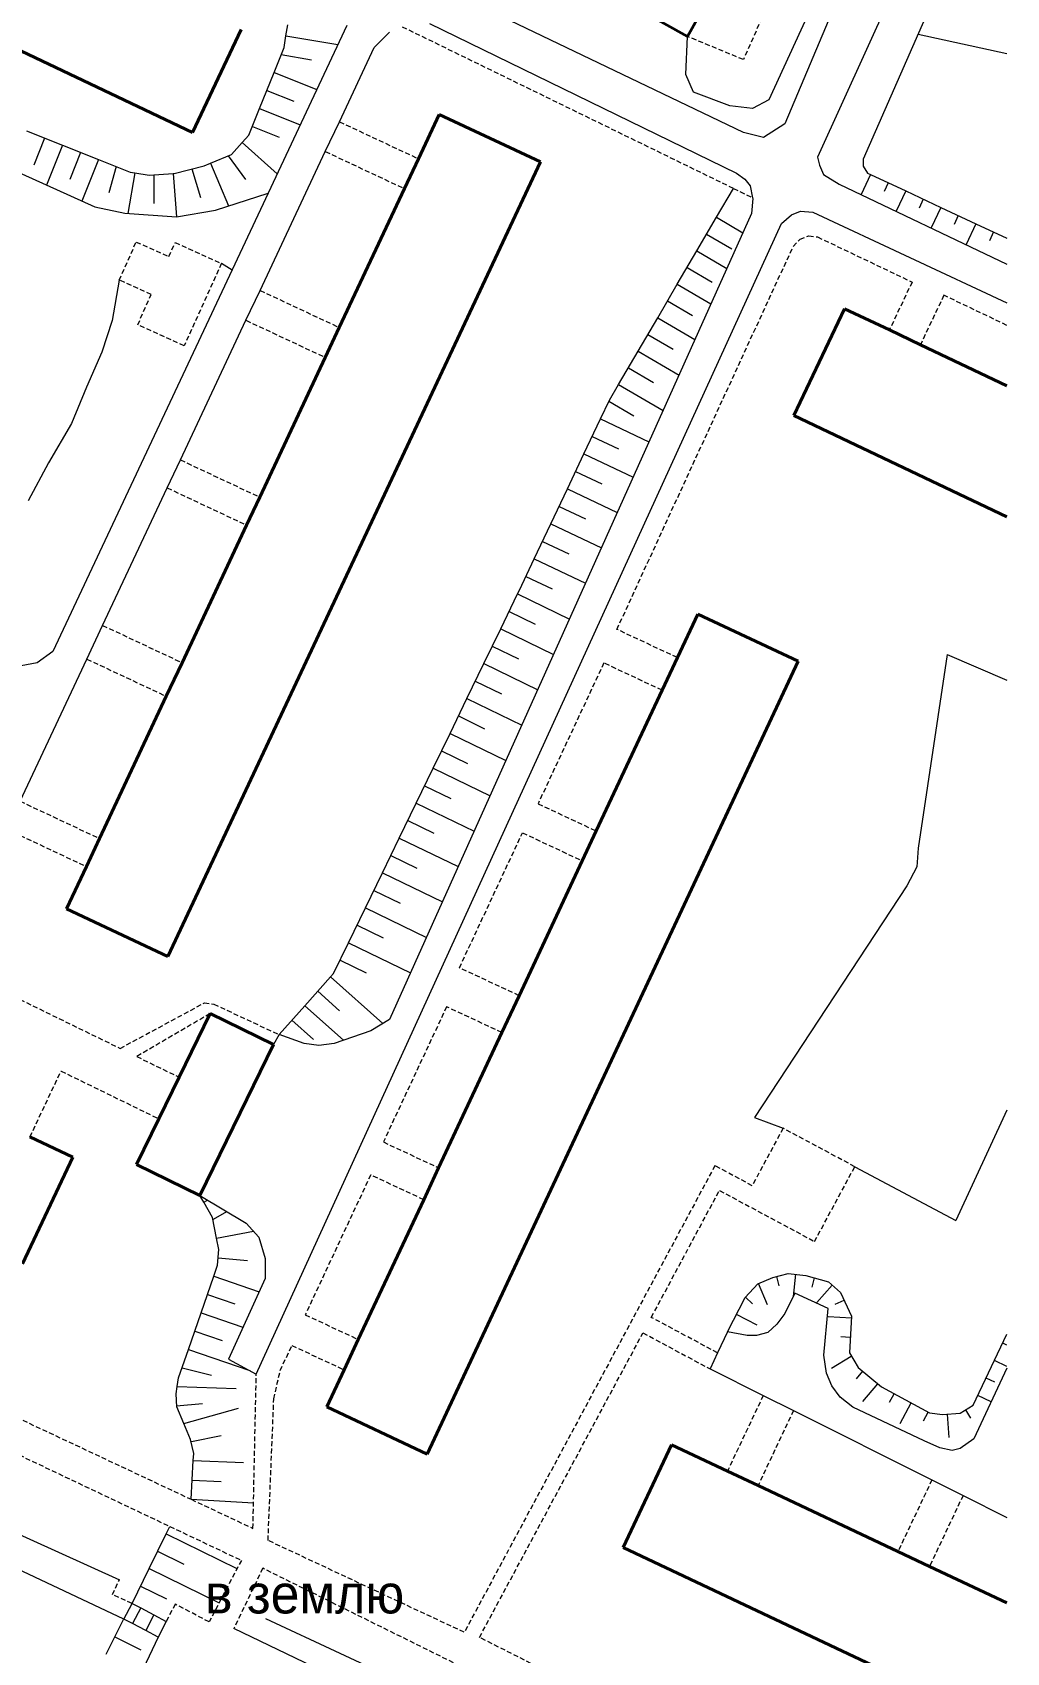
# Model space of a CAD drawing. Extents: x 1000 to 4000, y -5000 to -1000.
# Drawn here: x 2899.4 to 3000, y -2641.8 to -2474.5 of the extents above; entities that cross this region are included whole.
import ezdxf
from ezdxf.enums import TextEntityAlignment as Align

# ---------------------------------------------------------------- set-up
doc = ezdxf.new("R2010")
doc.units = 0
doc.header["$MEASUREMENT"] = 0
doc.linetypes.add('DASHED', pattern=[0.75, 0.5, -0.25])
for name, color, linetype in [('11', 7, 'CONTINUOUS'), ('18', 7, 'CONTINUOUS'), ('19', 7, 'CONTINUOUS'), ('24', 7, 'CONTINUOUS'), ('25', 7, 'CONTINUOUS'), ('37', 7, 'CONTINUOUS'), ('40', 7, 'CONTINUOUS'), ('6', 7, 'CONTINUOUS')]:
    doc.layers.add(name, color=color, linetype=linetype)
doc.styles.get("Standard").update_dxf_attribs({"font": 'txt', "height": 0.2})

msp = doc.modelspace()

# ---------------------------------------------------------------- linework, layer by layer
at = {"layer": '11', "color": 253, "linetype": 'Continuous', "lineweight": 0}
for p, q in [((2981.11, -2469.07), (2975.44, -2481.47)), ((2966.87, -2478.87), (2967.02, -2474.94)), ((2967.65, -2480.69), (2966.87, -2478.87)), ((2971.41, -2482.12), (2967.65, -2480.69)), ((2975.44, -2481.47), (2973.75, -2482.38)), ((2973.75, -2482.38), (2971.41, -2482.12))]:
    msp.add_line(p, q, dxfattribs=at)
at = {"layer": '18', "color": 253, "linetype": 'Continuous', "lineweight": 0}
msp.add_line((2923.46, -2638.22), (2958.03, -2654.33), dxfattribs=at)
at = {"layer": '24', "color": 253, "linetype": 'Continuous', "lineweight": 0}
for p, q in [((2993.7, -2444.46), (2977.08, -2483.95)), ((2972.8, -2484.86), (2904.97, -2452.29)), ((2996.48, -2452.13), (2980.47, -2487.41)), ((2931.87, -2473.81), (2923.74, -2491.11)), ((2934.7, -2476.07), (2936.26, -2474.51)), ((2940.41, -2473.6), (2972.09, -2489.06)), ((2931.1, -2483.74), (2934.7, -2476.07)), ((2929.65, -2486.82), (2931.1, -2483.74)), ((2974.88, -2485.38), (2972.8, -2484.86)), ((2977.08, -2483.95), (2974.88, -2485.38)), ((2922.91, -2501.15), (2929.65, -2486.82)), ((2980.47, -2487.41), (2980.65, -2488.22)), ((2980.65, -2488.22), (2981.09, -2489.2)), ((2972.09, -2489.06), (2972.94, -2489.66)), ((2972.94, -2489.66), (2973.52, -2490.36)), ((2981.09, -2489.2), (2982.7, -2490.18)), ((2923.74, -2491.11), (2920.02, -2499.02)), ((2973.52, -2490.36), (2973.76, -2491.59)), ((2973.78, -2491.66), (2973.65, -2493.22)), ((2973.76, -2491.59), (2973.78, -2491.66)), ((2982.7, -2490.18), (3000, -2498.43)), ((2973.65, -2493.22), (2936.28, -2576.41)), ((2976.74, -2494.26), (2977.78, -2493.35)), ((2977.78, -2493.35), (2978.69, -2492.96)), ((2978.69, -2492.96), (2979.98, -2493.09)), ((2979.98, -2493.09), (3000, -2502.45)), ((2922.52, -2613.02), (2976.74, -2494.26)), ((2920.02, -2499.02), (2901.51, -2538.42)), ((2921.46, -2504.24), (2922.91, -2501.15)), ((2914.69, -2518.65), (2921.46, -2504.24)), ((2913.33, -2521.54), (2914.69, -2518.65)), ((2906.66, -2535.73), (2913.33, -2521.54)), ((2905.03, -2539.2), (2906.66, -2535.73)), ((2901.51, -2538.42), (2899.89, -2539.59)), ((2898.14, -2553.88), (2905.03, -2539.2)), ((2899.89, -2539.59), (2898.27, -2539.91)), ((2936.28, -2576.41), (2934.34, -2577.58)), ((2924.87, -2577.97), (2924.31, -2579)), ((2927.46, -2578.88), (2924.87, -2577.97)), ((2934.34, -2577.58), (2930.57, -2578.88)), ((2928.97, -2579.09), (2927.46, -2578.88)), ((2930.57, -2578.88), (2928.97, -2579.09)), ((2916.71, -2594.57), (2921.48, -2597.43)), ((2921.48, -2597.43), (2922.78, -2598.86)), ((2922.78, -2598.86), (2923.43, -2601.07)), ((2923.43, -2601.07), (2923.43, -2603.14)), ((2923.43, -2603.14), (2919.66, -2611.46)), ((2978.12, -2604.67), (2977.09, -2606.75)), ((2981.57, -2606.23), (2978.12, -2604.67)), ((2977.09, -2606.75), (2976.24, -2607.85)), ((2981.11, -2611.04), (2981.57, -2606.23)), ((2971.18, -2608.63), (2970.14, -2610.82)), ((2973.19, -2609.02), (2971.18, -2608.63)), ((2975.33, -2608.7), (2974.16, -2609.02)), ((2976.24, -2607.85), (2975.33, -2608.7)), ((2974.16, -2609.02), (2973.19, -2609.02)), ((2919.66, -2611.46), (2922.52, -2613.02)), ((2970.14, -2610.82), (2969.36, -2612.47)), ((2981.37, -2612.92), (2981.11, -2611.04)), ((2969.36, -2612.47), (2974.85, -2615.21)), ((2981.95, -2614.22), (2981.37, -2612.92)), ((3000, -2612.38), (2996.59, -2619.7)), ((2974.85, -2615.21), (2977.97, -2616.77)), ((2982.8, -2615.39), (2981.95, -2614.22)), ((2984.1, -2616.43), (2982.8, -2615.39)), ((2977.97, -2616.77), (2992.26, -2623.92)), ((2991.47, -2619.91), (2984.1, -2616.43)), ((2993.09, -2620.61), (2991.47, -2619.91)), ((2996.59, -2619.7), (2995.18, -2620.68)), ((2994.34, -2620.88), (2993.09, -2620.61)), ((2995.18, -2620.68), (2994.34, -2620.88)), ((2992.26, -2623.92), (2995.48, -2625.53)), ((2889.48, -2625.66), (2908.39, -2634.23)), ((2995.48, -2625.53), (3000, -2627.8)), ((2908.85, -2638.3), (2897.85, -2633.09)), ((2912.39, -2640.15), (2901.9, -2662.35)), ((2959.65, -2658.17), (2920.2, -2639.28))]:
    msp.add_line(p, q, dxfattribs=at)
at = {"layer": '24', "color": 253, "linetype": 'DASHED', "lineweight": 0}
for p, q in [((2976.24, -2469.6), (2972.8, -2477.33)), ((2937.59, -2473.94), (2971.78, -2490.62)), ((2972.8, -2477.33), (2967.02, -2474.94)), ((2931.1, -2483.74), (2939.26, -2487.57)), ((2929.65, -2486.82), (2937.82, -2490.65)), ((2971.78, -2490.62), (2973.76, -2491.59)), ((2908.36, -2500.09), (2910.13, -2496.16)), ((2910.13, -2496.16), (2913.48, -2497.66)), ((2913.48, -2497.66), (2914.14, -2496.2)), ((2914.14, -2496.2), (2918.92, -2498.36)), ((2959.75, -2536.14), (2977.94, -2496.63)), ((2977.94, -2496.63), (2978.65, -2495.85)), ((2978.65, -2495.85), (2979.56, -2495.52)), ((2979.56, -2495.52), (2980.46, -2495.64)), ((2980.46, -2495.64), (2990.22, -2500.29)), ((2918.92, -2498.36), (2915.09, -2506.87)), ((2911.68, -2501.59), (2908.36, -2500.09)), ((2910.28, -2504.7), (2911.68, -2501.59)), ((2922.91, -2501.15), (2931.09, -2504.99)), ((2990.22, -2500.29), (2987.87, -2505.24)), ((2993.5, -2501.66), (2991.07, -2506.76)), ((3000, -2504.76), (2993.5, -2501.66)), ((2915.09, -2506.87), (2910.28, -2504.7)), ((2921.46, -2504.24), (2929.64, -2508.07)), ((2914.69, -2518.65), (2922.88, -2522.49)), ((2913.33, -2521.54), (2921.52, -2525.38)), ((2906.66, -2535.73), (2914.86, -2539.58)), ((2965.99, -2539.06), (2959.75, -2536.14)), ((2905.03, -2539.2), (2913.23, -2543.05)), ((2958.4, -2539.61), (2951.61, -2554.14)), ((2964.41, -2542.43), (2958.4, -2539.61)), ((2898.14, -2553.88), (2906.35, -2557.73)), ((2951.61, -2554.14), (2957.62, -2556.95)), ((2896.78, -2556.77), (2904.99, -2560.62)), ((2943.49, -2571.07), (2950, -2557.14)), ((2950, -2557.14), (2956.17, -2560.03)), ((2949.66, -2573.95), (2943.49, -2571.07)), ((2894.07, -2572.36), (2908.47, -2579.39)), ((2908.47, -2579.39), (2917.17, -2574.69)), ((2917.17, -2574.69), (2918.14, -2574.82)), ((2918.14, -2574.82), (2924.87, -2577.97)), ((2942.17, -2575.09), (2935.64, -2589.05)), ((2947.88, -2577.76), (2942.17, -2575.09)), ((2917.76, -2575.8), (2910.18, -2580.23)), ((2910.18, -2580.23), (2914.56, -2582.36)), ((2899.16, -2588.53), (2902.37, -2581.73)), ((2902.37, -2581.73), (2912.46, -2586.66)), ((2976.9, -2587.63), (2973.71, -2593.56)), ((2984.3, -2591.6), (2976.9, -2587.63)), ((2935.64, -2589.05), (2941.34, -2591.72)), ((2840.02, -2590.36), (2915.8, -2625.93)), ((2969.87, -2591.49), (2943.99, -2639.66)), ((2973.71, -2593.56), (2969.87, -2591.49)), ((2980.15, -2599.32), (2984.3, -2591.6)), ((2838.4, -2593.06), (2913.59, -2628.73)), ((2934.33, -2592.45), (2927.58, -2606.88)), ((2939.81, -2595.01), (2934.33, -2592.45)), ((2963.3, -2607.15), (2970.33, -2594.05)), ((2970.33, -2594.05), (2980.15, -2599.32)), ((2927.58, -2606.88), (2933.05, -2609.44)), ((2945.56, -2640.18), (2962.44, -2608.75)), ((2962.44, -2608.75), (2969.36, -2612.47)), ((2970.14, -2610.82), (2963.3, -2607.15)), ((2924.99, -2612.64), (2926.2, -2610.05)), ((2926.2, -2610.05), (2931.59, -2612.57)), ((2922.18, -2628.93), (2922.52, -2613.02)), ((2924.33, -2615.56), (2924.99, -2612.64)), ((2974.85, -2615.21), (2971.16, -2623.02)), ((2923.74, -2630.18), (2924.33, -2615.56)), ((2977.97, -2616.77), (2974.32, -2624.51)), ((2992.26, -2623.92), (2988.76, -2631.33)), ((2915.8, -2625.93), (2922.18, -2628.93)), ((2995.48, -2625.53), (2992.02, -2632.86)), ((2913.59, -2628.73), (2920.98, -2632.23)), ((2943.99, -2639.66), (2923.74, -2630.18)), ((2920.98, -2632.23), (2917.66, -2638.59)), ((2923.19, -2633.05), (2920.2, -2639.28)), ((3000, -2671.09), (2923.19, -2633.05)), ((2907.69, -2635.77), (2908.39, -2634.23)), ((2909.7, -2636.68), (2907.69, -2635.77)), ((2914.16, -2636.76), (2913.23, -2638.53)), ((2917.66, -2638.59), (2914.16, -2636.76)), ((2968.94, -2652.03), (2945.56, -2640.18))]:
    msp.add_line(p, q, dxfattribs=at)
at = {"layer": '25', "color": 253, "linetype": 'Continuous', "lineweight": 0}
for p, q in [((2908.85, -2638.3), (2909.7, -2636.68)), ((2909.7, -2636.68), (2910.59, -2637.14)), ((2910.59, -2637.14), (2909.74, -2638.76)), ((2910.59, -2637.14), (2911.96, -2637.86)), ((2909.74, -2638.76), (2908.85, -2638.3)), ((2911.11, -2639.48), (2909.74, -2638.76)), ((2911.96, -2637.86), (2911.11, -2639.48)), ((2911.96, -2637.86), (2913.23, -2638.53)), ((2913.23, -2638.53), (2912.39, -2640.15)), ((2912.39, -2640.15), (2911.11, -2639.48))]:
    msp.add_line(p, q, dxfattribs=at)
at = {"layer": '37', "color": 253, "linetype": 'Continuous', "lineweight": 0}
for p, q in [((3000, -2453.87), (2985.16, -2487.62)), ((2925.39, -2476.1), (2925.59, -2474.87)), ((2925.59, -2474.87), (2925.78, -2473.76)), ((2925.59, -2474.87), (2930.95, -2475.76)), ((2924.36, -2478.66), (2925.39, -2476.1)), ((2925.1, -2476.82), (2928.23, -2477.34)), ((2922.87, -2482.37), (2924.36, -2478.66)), ((2924.36, -2478.66), (2928.76, -2480.43)), ((2923.61, -2480.51), (2926.4, -2481.63)), ((2921.76, -2485.12), (2922.87, -2482.37)), ((2922.87, -2482.37), (2927.05, -2484.05)), ((2898.8, -2484.7), (2902.52, -2486.17)), ((2922.12, -2484.22), (2924.9, -2485.34)), ((2900.66, -2485.43), (2899.55, -2488.22)), ((2902.52, -2486.17), (2900.88, -2490.29)), ((2902.52, -2486.17), (2906.24, -2487.65)), ((2919.95, -2487.13), (2921.07, -2485.89)), ((2921.07, -2485.89), (2921.76, -2485.12)), ((2921.07, -2485.89), (2924.67, -2489.13)), ((2894.3, -2487.33), (2905.85, -2492.53)), ((2904.38, -2486.91), (2903.27, -2489.7)), ((2906.24, -2487.65), (2904.53, -2491.94)), ((2906.24, -2487.65), (2909.5, -2488.95)), ((2914.05, -2489.08), (2917.16, -2488.3)), ((2917.16, -2488.3), (2917.8, -2488.03)), ((2917.8, -2488.03), (2919.95, -2487.13)), ((2917.8, -2488.03), (2919.64, -2492.43)), ((2919.61, -2487.27), (2921.41, -2489.7)), ((2985.16, -2487.62), (2985.16, -2488.34)), ((2985.16, -2488.34), (2985.61, -2489.06)), ((2908.06, -2488.38), (2907.31, -2491.08)), ((2909.98, -2489.03), (2909.28, -2493.2)), ((2909.5, -2488.95), (2909.98, -2489.03)), ((2909.98, -2489.03), (2911.45, -2489.27)), ((2911.45, -2489.27), (2913.95, -2489.09)), ((2911.96, -2489.24), (2911.96, -2492.19)), ((2913.95, -2489.09), (2914.05, -2489.08)), ((2913.95, -2489.09), (2914.29, -2493.57)), ((2915.88, -2488.62), (2916.75, -2491.57)), ((2985.93, -2489.2), (2984.97, -2491.27)), ((2985.61, -2489.06), (2985.93, -2489.2)), ((2985.93, -2489.2), (2989.56, -2490.89)), ((2918.32, -2492.86), (2923.74, -2491.11)), ((2970.03, -2493.61), (2971.78, -2490.62)), ((2987.74, -2490.05), (2987.32, -2490.96)), ((2989.56, -2490.89), (2988.58, -2492.99)), ((2989.56, -2490.89), (2993.18, -2492.59)), ((2905.85, -2492.53), (2908.97, -2493.18)), ((2908.97, -2493.18), (2914.29, -2493.57)), ((2914.29, -2493.57), (2918.32, -2492.86)), ((2991.37, -2491.74), (2990.95, -2492.65)), ((2993.18, -2492.59), (2992.19, -2494.71)), ((2993.18, -2492.59), (2996.81, -2494.28)), ((2968, -2497.07), (2970.03, -2493.61)), ((2970.03, -2493.61), (2972.75, -2495.21)), ((2994.99, -2493.43), (2994.57, -2494.34)), ((2996.81, -2494.28), (2995.8, -2496.43)), ((2996.81, -2494.28), (3000, -2495.76)), ((2969.01, -2495.34), (2971.6, -2496.86)), ((2998.62, -2495.12), (2998.2, -2496.03)), ((2965.98, -2500.52), (2968, -2497.07)), ((2968, -2497.07), (2971.1, -2498.88)), ((2966.99, -2498.79), (2969.58, -2500.31)), ((2963.96, -2503.97), (2965.98, -2500.52)), ((2965.98, -2500.52), (2969.45, -2502.55)), ((2964.97, -2502.24), (2967.56, -2503.76)), ((2961.94, -2507.42), (2963.96, -2503.97)), ((2963.96, -2503.97), (2967.8, -2506.22)), ((2962.95, -2505.69), (2965.54, -2507.21)), ((2959.91, -2510.87), (2961.94, -2507.42)), ((2961.94, -2507.42), (2966.16, -2509.89)), ((2960.93, -2509.14), (2963.51, -2510.66)), ((2958.97, -2512.47), (2959.91, -2510.87)), ((2959.91, -2510.87), (2964.51, -2513.56)), ((2958.06, -2514.41), (2958.97, -2512.47)), ((2958.9, -2512.6), (2961.49, -2514.11)), ((2956.35, -2518.03), (2958.06, -2514.41)), ((2958.06, -2514.41), (2963.06, -2516.78)), ((2957.2, -2516.22), (2959.91, -2517.5)), ((2954.64, -2521.64), (2956.35, -2518.03)), ((2956.35, -2518.03), (2961.43, -2520.43)), ((2955.49, -2519.83), (2958.2, -2521.12)), ((2952.92, -2525.26), (2954.64, -2521.64)), ((2954.64, -2521.64), (2959.79, -2524.08)), ((2953.78, -2523.45), (2956.49, -2524.73)), ((2951.21, -2528.87), (2952.92, -2525.26)), ((2952.92, -2525.26), (2958.15, -2527.73)), ((2952.07, -2527.06), (2954.78, -2528.35)), ((2949.68, -2532.11), (2951.21, -2528.87)), ((2951.21, -2528.87), (2956.51, -2531.38)), ((2950.36, -2530.68), (2953.07, -2531.96)), ((2947.75, -2536.08), (2949.49, -2532.48)), ((2949.49, -2532.48), (2949.68, -2532.11)), ((2949.49, -2532.48), (2954.85, -2535.08)), ((2948.62, -2534.28), (2951.32, -2535.59)), ((2946.01, -2539.68), (2947.75, -2536.08)), ((2947.75, -2536.08), (2953.21, -2538.73)), ((2946.88, -2537.88), (2949.58, -2539.19)), ((2944.26, -2543.28), (2946.01, -2539.68)), ((2946.01, -2539.68), (2951.57, -2542.38)), ((2945.13, -2541.48), (2947.83, -2542.79)), ((2942.52, -2546.88), (2944.26, -2543.28)), ((2944.26, -2543.28), (2949.93, -2546.03)), ((2943.39, -2545.08), (2946.09, -2546.39)), ((2940.77, -2550.48), (2942.52, -2546.88)), ((2942.52, -2546.88), (2948.29, -2549.68)), ((2941.64, -2548.68), (2944.34, -2549.99)), ((2939.03, -2554.08), (2940.77, -2550.48)), ((2940.77, -2550.48), (2946.65, -2553.33)), ((2939.9, -2552.28), (2942.6, -2553.59)), ((2937.28, -2557.68), (2939.03, -2554.08)), ((2939.03, -2554.08), (2945.01, -2556.98)), ((2938.16, -2555.88), (2940.86, -2557.19)), ((2935.54, -2561.28), (2937.28, -2557.68)), ((2937.28, -2557.68), (2943.37, -2560.63)), ((2936.41, -2559.48), (2939.11, -2560.79)), ((2933.79, -2564.88), (2935.54, -2561.28)), ((2935.54, -2561.28), (2941.73, -2564.28)), ((2934.67, -2563.08), (2937.37, -2564.39)), ((2932.05, -2568.48), (2933.79, -2564.88)), ((2933.79, -2564.88), (2940.09, -2567.93)), ((2932.92, -2566.68), (2935.62, -2567.99)), ((2930.5, -2571.67), (2932.05, -2568.48)), ((2932.05, -2568.48), (2938.45, -2571.58)), ((2931.18, -2570.28), (2933.88, -2571.59)), ((2930.2, -2572.01), (2930.5, -2571.67)), ((2927.53, -2574.99), (2930.2, -2572.01)), ((2928.87, -2573.5), (2931.1, -2575.5)), ((2930.2, -2572.01), (2935.59, -2576.83)), ((2924.87, -2577.97), (2927.53, -2574.99)), ((2927.53, -2574.99), (2931.52, -2578.55)), ((2926.2, -2576.48), (2928.43, -2578.48)), ((2917.11, -2595.27), (2916.71, -2594.57)), ((2917.11, -2595.27), (2917.5, -2595.05)), ((2918.01, -2596.84), (2917.11, -2595.27)), ((2918.43, -2598.99), (2918.01, -2596.84)), ((2918.11, -2597.01), (2919.47, -2596.22)), ((2918.43, -2598.99), (2922.23, -2598.25)), ((2918.66, -2600.15), (2918.43, -2598.99)), ((2918.53, -2601.77), (2918.66, -2600.15)), ((2918.14, -2602.9), (2918.53, -2601.77)), ((2918.59, -2601), (2921.63, -2601.28)), ((2916.83, -2606.68), (2918.14, -2602.9)), ((2918.14, -2602.9), (2922.81, -2604.52)), ((2972.98, -2605.11), (2974.28, -2603.68)), ((2974.28, -2603.68), (2975.84, -2603.03)), ((2975.3, -2605.85), (2974.38, -2603.64)), ((2975.84, -2603.03), (2977.43, -2602.63)), ((2976.49, -2603.89), (2976.24, -2602.93)), ((2977.43, -2602.63), (2979.25, -2602.82)), ((2977.96, -2605.01), (2978.2, -2602.71)), ((2979.25, -2602.82), (2981.6, -2603.49)), ((2979.89, -2604.04), (2980.16, -2603.08)), ((2981.6, -2603.49), (2982.83, -2604.6)), ((2917.49, -2604.79), (2920.32, -2605.77)), ((2971.18, -2608.63), (2972.98, -2605.11)), ((2973.75, -2605.75), (2973.01, -2605.08)), ((2980.37, -2605.62), (2981.97, -2603.83)), ((2982.28, -2605.79), (2983.19, -2605.37)), ((2982.83, -2604.6), (2983.96, -2607.02)), ((2915.52, -2610.46), (2916.83, -2606.68)), ((2916.83, -2606.68), (2921.15, -2608.18)), ((2974.23, -2607.94), (2972.09, -2606.85)), ((2981.56, -2607.06), (2983.95, -2607.2)), ((2983.96, -2607.02), (2983.75, -2610.82)), ((2916.18, -2608.57), (2919.01, -2609.55)), ((2982.85, -2609.14), (2983.84, -2609.19)), ((2996.52, -2616.21), (3000, -2608.87)), ((3000, -2610.01), (2999.57, -2609.8)), ((2914.5, -2613.4), (2915.52, -2610.46)), ((2915.52, -2610.46), (2921.84, -2612.65)), ((2981.89, -2612.38), (2983.94, -2611.14)), ((2983.75, -2610.82), (2984.66, -2612.32)), ((3000, -2612.23), (2998.71, -2611.61)), ((2914.36, -2614.28), (2914.5, -2613.4)), ((2914.87, -2612.35), (2917.91, -2613.11)), ((2984.49, -2613.48), (2985.14, -2612.71)), ((2984.66, -2612.32), (2987.07, -2614.33)), ((2998.75, -2613.85), (2997.85, -2613.42)), ((2914.24, -2615.03), (2914.36, -2614.28)), ((2914.31, -2616.39), (2914.24, -2615.03)), ((2914.36, -2614.28), (2920.45, -2614.48)), ((2985.13, -2615.84), (2986.67, -2614)), ((2987.07, -2614.33), (2992, -2616.99)), ((2987.89, -2615.91), (2988.37, -2615.03)), ((2998.37, -2615.88), (2996.99, -2615.22)), ((2914.27, -2616.29), (2916.97, -2616.04)), ((2915.04, -2618.12), (2914.31, -2616.39)), ((2915.04, -2618.12), (2920.69, -2616.51)), ((2988.99, -2618.1), (2990.13, -2615.99)), ((2991.41, -2617.82), (2991.89, -2616.94)), ((2992, -2616.99), (2993.37, -2617.19)), ((2993.37, -2617.19), (2995.19, -2617.05)), ((2995.19, -2617.05), (2996.52, -2616.21)), ((2996.29, -2617.54), (2995.75, -2616.7)), ((2915.74, -2619.77), (2915.04, -2618.12)), ((2994.04, -2619.55), (2993.86, -2617.15)), ((2916.06, -2621.2), (2915.74, -2619.77)), ((2915.82, -2619.96), (2918.9, -2619.34)), ((2915.8, -2625.93), (2916.02, -2621.94)), ((2916.02, -2621.94), (2916.06, -2621.2)), ((2916.02, -2621.94), (2921.21, -2622.13)), ((2915.91, -2623.94), (2918.9, -2624.1)), ((2915.8, -2625.93), (2922.24, -2626.3)), ((2913.22, -2629.49), (2913.59, -2628.73)), ((2911.46, -2633.08), (2913.22, -2629.49)), ((2913.22, -2629.49), (2920.53, -2633.08)), ((2912.34, -2631.29), (2915.03, -2632.61)), ((2909.7, -2636.68), (2911.46, -2633.08)), ((2911.46, -2633.08), (2918.68, -2636.63)), ((2910.58, -2634.88), (2913.27, -2636.2)), ((2907.03, -2641.9), (2908.83, -2638.32)), ((2908.83, -2638.32), (2908.85, -2638.3)), ((2907.93, -2640.11), (2910.61, -2641.46))]:
    msp.add_line(p, q, dxfattribs=at)
at = {"layer": '40', "color": 253, "linetype": 'Continuous', "lineweight": 0}
for p, q in [((3000, -2476.74), (2990.83, -2474.73)), ((2918.92, -2498.36), (2920.02, -2499.02)), ((2908.36, -2500.09), (2907.66, -2504.25)), ((2907.66, -2504.25), (2906.57, -2507.54)), ((2906.57, -2507.54), (2905, -2511.14)), ((2905, -2511.14), (2903.44, -2514.89)), ((2903.44, -2514.89), (2901.09, -2518.96)), ((2901.09, -2518.96), (2898.96, -2522.88)), ((2993.84, -2538.75), (2990.83, -2558.71)), ((2993.84, -2538.75), (3000, -2541.37)), ((2990.83, -2558.71), (2990.7, -2560.66)), ((2990.7, -2560.66), (2989.66, -2562.61)), ((2989.66, -2562.61), (2973.95, -2586.51)), ((2973.95, -2586.51), (2976.9, -2587.63)), ((3000, -2585.78), (2994.72, -2597.17)), ((2984.3, -2591.6), (2994.72, -2597.17))]:
    msp.add_line(p, q, dxfattribs=at)
at = {"layer": '6', "color": 253, "linetype": 'Continuous', "lineweight": 40}
for p, q in [((2967.02, -2474.94), (2978.95, -2453.64)), ((2915.93, -2484.84), (2867.79, -2462.01)), ((2962.54, -2472.43), (2967.02, -2474.94)), ((2920.97, -2474.22), (2915.93, -2484.84)), ((2941.41, -2482.99), (2939.26, -2487.57)), ((2951.87, -2487.9), (2941.41, -2482.99)), ((2913.4, -2569.91), (2951.87, -2487.9)), ((2939.26, -2487.57), (2937.82, -2490.65)), ((2937.82, -2490.65), (2931.09, -2504.99)), ((2978.01, -2514.06), (2983.25, -2503.04)), ((2983.25, -2503.04), (2987.87, -2505.24)), ((2931.09, -2504.99), (2929.64, -2508.07)), ((2987.87, -2505.24), (2991.07, -2506.76)), ((2929.64, -2508.07), (2922.88, -2522.49)), ((2991.07, -2506.76), (3000, -2511.01)), ((3000, -2524.53), (2978.01, -2514.06)), ((2922.88, -2522.49), (2921.52, -2525.38)), ((2921.52, -2525.38), (2914.86, -2539.58)), ((2968.09, -2534.57), (2965.99, -2539.06)), ((2978.46, -2539.42), (2968.09, -2534.57)), ((2914.86, -2539.58), (2913.23, -2543.05)), ((2940.17, -2621.26), (2978.46, -2539.42)), ((2965.99, -2539.06), (2964.41, -2542.43)), ((2913.23, -2543.05), (2906.35, -2557.73)), ((2964.41, -2542.43), (2957.62, -2556.95)), ((2906.35, -2557.73), (2904.99, -2560.62)), ((2957.62, -2556.95), (2956.17, -2560.03)), ((2956.17, -2560.03), (2949.66, -2573.95)), ((2904.99, -2560.62), (2902.94, -2565)), ((2902.94, -2565), (2913.4, -2569.91)), ((2949.66, -2573.95), (2947.88, -2577.76)), ((2917.76, -2575.8), (2914.56, -2582.36)), ((2924.31, -2579), (2917.76, -2575.8)), ((2947.88, -2577.76), (2941.34, -2591.72)), ((2916.71, -2594.57), (2924.31, -2579)), ((2914.56, -2582.36), (2912.46, -2586.66)), ((2912.46, -2586.66), (2910.16, -2591.38)), ((2899.16, -2588.53), (2903.58, -2590.62)), ((2903.58, -2590.62), (2898.4, -2601.62)), ((2910.16, -2591.38), (2916.71, -2594.57)), ((2941.34, -2591.72), (2939.81, -2595.01)), ((2939.81, -2595.01), (2933.05, -2609.44)), ((2933.05, -2609.44), (2931.59, -2612.57)), ((2931.59, -2612.57), (2929.8, -2616.4)), ((2929.8, -2616.4), (2940.17, -2621.26)), ((2960.4, -2630.91), (2965.4, -2620.3)), ((2965.4, -2620.3), (2971.16, -2623.02)), ((2971.16, -2623.02), (2974.32, -2624.51)), ((2974.32, -2624.51), (2988.76, -2631.33)), ((3000, -2649.6), (2960.4, -2630.91)), ((2988.76, -2631.33), (2992.02, -2632.86)), ((2992.02, -2632.86), (3000, -2636.63))]:
    msp.add_line(p, q, dxfattribs=at)

# ---------------------------------------------------------------- texts
at = {"layer": '19', "color": 253, "linetype": 'Continuous', "lineweight": 0}
msp.add_text('в землю', height=4, dxfattribs=at).set_placement((2927.51, -2635.74), align=Align.MIDDLE)

doc.saveas('drawing.dxf')
